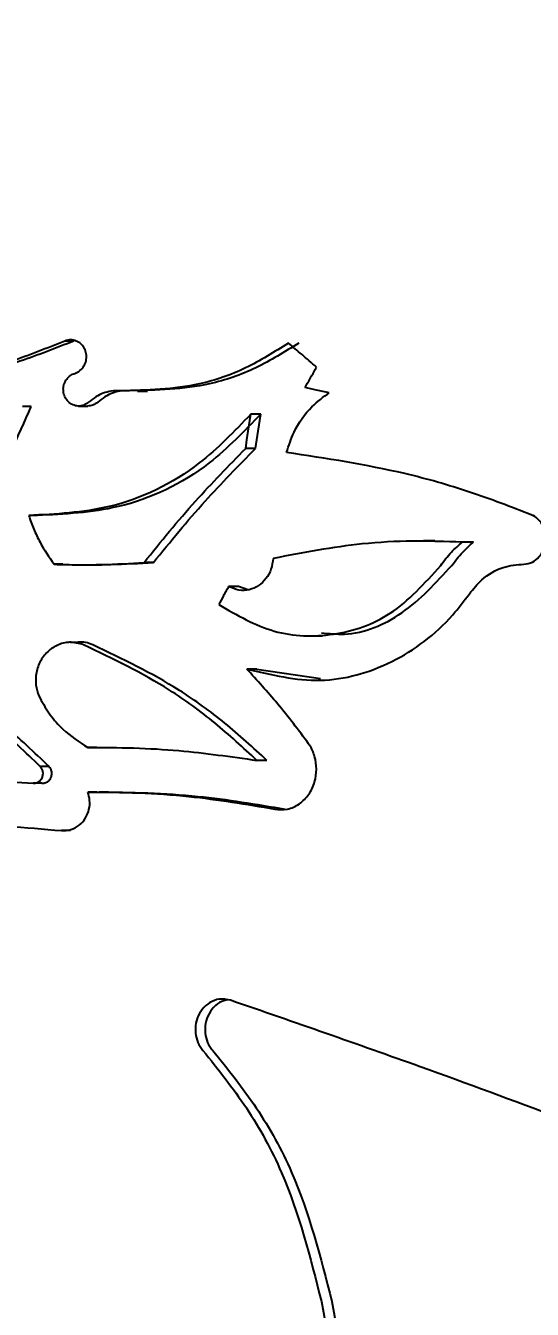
# Model space of a CAD drawing. Header units: millimetres. Extents: x 8 to 832, y 8 to 585.
# Drawn here: x 536.2 to 541.69, y 262.47 to 276.39 of the extents above; entities that cross this region are included whole.
import ezdxf

# ---------------------------------------------------------------- set-up
doc = ezdxf.new("R2010")
doc.units = ezdxf.units.MM
doc.layers.add('DIMENSIONS', color=2, linetype='Continuous')
doc.layers.add('OUTLINE', color=7, linetype='Continuous', lineweight=25)
doc.styles.add('SLDTEXTSTYLE0', font='TXT', dxfattribs={"width": 0.75})
doc.dimstyles.new('SLDDIMSTYLE0', dxfattribs={"dimtxt": 3.5, "dimasz": 2, "dimexe": 0, "dimexo": 0.0625, "dimgap": 0.875, "dimtad": 1, "dimrnd": 1e-09, "dimzin": 12, "dimdsep": 46, "dimtxsty": 'SLDTEXTSTYLE0', "dimsah": 1, "dimcen": 0.09, "dimadec": 0, "dimazin": 3, "dimtfac": 1, "dimtofl": 0, "dimtmove": 0, "dimatfit": 3, "dimfxl": 0, "dimfrac": 2, "dimtolj": 1, "dimtzin": 12, "dimarcsym": 0})

# ---------------------------------------------------------------- blocks, each defined once
blk = doc.blocks.new('_D_12')
at = {"layer": 'DIMENSIONS'}
for p, q in [((583.772, 164.297), (583.772, 69.681)), ((520.272, 119.521), (520.272, 69.681)), ((520.272, 71.681), (583.772, 71.681))]:
    blk.add_line(p, q, dxfattribs=at)
for points in [[(520.272, 71.681), (522.272, 71.181), (522.272, 72.181)], [(583.772, 71.681), (581.772, 72.181), (581.772, 71.181)]]:
    blk.add_solid(points, dxfattribs=at)
at = {"layer": 'DIMENSIONS', "insert": (547.498, 76.193), "char_height": 3.5, "attachment_point": 1, "style": 'SLDTEXTSTYLE0'}
blk.add_mtext('63,5', dxfattribs=at)

msp = doc.modelspace()

# ---------------------------------------------------------------- linework, layer by layer
at = {"layer": 'OUTLINE'}
for p, q in [((536.722, 272.968), (536.626, 272.968)), ((537.327, 272.429), (537.227, 272.429)), ((537.414, 272.423), (537.522, 272.423)), ((536.261, 272.258), (536.168, 272.258)), ((536.774, 272.263), (536.876, 272.263)), ((538.748, 272.176), (538.64, 272.176)), ((538.693, 271.805), (538.585, 271.805)), ((536.328, 271.077), (536.234, 271.077)), ((540.636, 270.801), (540.512, 270.801)), ((541.052, 270.788), (540.634, 270.797)), ((541.052, 270.788), (540.93, 270.788)), ((536.604, 270.548), (536.508, 270.548)), ((536.901, 270.544), (537, 270.544)), ((537.586, 270.567), (537.485, 270.567)), ((538.507, 270.309), (538.4, 270.309)), ((538.608, 270.272), (538.507, 270.309)), ((536.668, 269.701), (536.647, 269.701)), ((536.752, 269.701), (536.684, 269.701)), ((539.293, 269.774), (539.417, 269.774)), ((538.705, 269.413), (538.597, 269.413)), ((538.705, 269.413), (539.397, 269.31)), ((536.973, 268.563), (536.874, 268.563)), ((538.815, 268.423), (538.706, 268.423)), ((536.454, 268.357), (536.359, 268.357)), ((536.377, 268.175), (536.283, 268.175)), ((536.972, 268.078), (536.874, 268.078)), ((537.098, 268.079), (536.996, 268.079)), ((536.685, 267.662), (536.588, 267.662))]:
    msp.add_line(p, q, dxfattribs=at)
at = {"layer": 'OUTLINE', "flags": 128}
for points in [[(538.585, 271.805), (538.599, 271.898), (538.612, 271.991), (538.64, 272.176)], [(538.693, 271.805), (538.707, 271.898), (538.721, 271.99), (538.748, 272.176)]]:
    msp.add_lwpolyline(points, dxfattribs=at)
at = {"layer": 'OUTLINE'}
for points, knots in [([(536.733, 272.618), (536.752, 272.627), (536.791, 272.643), (536.834, 272.694), (536.858, 272.754), (536.862, 272.816), (536.848, 272.874), (536.818, 272.922), (536.774, 272.959), (536.719, 272.981), (536.666, 272.982), (536.636, 272.971), (536.626, 272.968)], [0, 0, 0, 0, 0.1142, 0.229023, 0.330647, 0.428841, 0.524348, 0.618252, 0.715152, 0.825203, 0.942234, 1, 1, 1, 1]), ([(536.626, 272.968), (536.433, 272.891), (536.047, 272.738), (535.296, 272.524), (534.724, 272.451), (534.36, 272.404)], [0, 0, 0, 0, 0.267477, 0.534961, 1, 1, 1, 1]), ([(536.722, 272.968), (536.529, 272.892), (536.143, 272.739), (535.388, 272.525), (534.811, 272.451), (534.444, 272.404)], [0, 0, 0, 0, 0.2659891, 0.5319858, 1, 1, 1, 1]), ([(539.049, 272.946), (538.896, 272.85), (538.592, 272.659), (537.981, 272.446), (537.516, 272.435), (537.227, 272.429)], [0, 0, 0, 0, 0.275439, 0.55083, 1, 1, 1, 1]), ([(539.159, 272.946), (539.007, 272.851), (538.702, 272.66), (538.088, 272.446), (537.619, 272.436), (537.327, 272.429)], [0, 0, 0, 0, 0.27394, 0.547825, 1, 1, 1, 1]), ([(539.353, 272.685), (539.327, 272.707), (539.274, 272.753), (539.173, 272.84), (539.098, 272.904), (539.049, 272.946)], [0, 0, 0, 0, 0.259859, 0.519721, 1, 1, 1, 1]), ([(536.883, 272.306), (536.866, 272.294), (536.831, 272.269), (536.77, 272.26), (536.711, 272.273), (536.66, 272.308), (536.623, 272.359), (536.607, 272.419), (536.609, 272.479), (536.628, 272.534), (536.662, 272.58), (536.7, 272.606), (536.725, 272.616), (536.733, 272.618)], [0, 0, 0, 0, 0.104107, 0.208308, 0.31037, 0.411132, 0.511324, 0.603213, 0.690399, 0.77845, 0.865228, 0.956918, 1, 1, 1, 1]), ([(539.229, 272.464), (539.239, 272.483), (539.26, 272.52), (539.302, 272.594), (539.333, 272.649), (539.353, 272.685)], [0, 0, 0, 0, 0.254537, 0.50906, 1, 1, 1, 1]), ([(537.227, 272.429), (537.193, 272.429), (537.102, 272.428), (536.982, 272.385), (536.909, 272.326), (536.883, 272.306)], [0, 0, 0, 0, 0.2775351, 0.7476143, 1, 1, 1, 1]), ([(537.327, 272.429), (537.293, 272.429), (537.202, 272.428), (537.08, 272.385), (537.007, 272.326), (536.981, 272.306)], [0, 0, 0, 0, 0.2760827, 0.7489582, 1, 1, 1, 1]), ([(539.491, 272.408), (539.468, 272.413), (539.422, 272.422), (539.334, 272.441), (539.27, 272.455), (539.229, 272.464)], [0, 0, 0, 0, 0.264268, 0.528536, 1, 1, 1, 1]), ([(536.981, 272.306), (536.964, 272.293), (536.93, 272.269), (536.89, 272.266), (536.871, 272.264)], [0, 0, 0, 0, 0.520497, 1, 1, 1, 1]), ([(539.027, 271.761), (539.052, 271.835), (539.114, 272.022), (539.276, 272.251), (539.426, 272.361), (539.491, 272.408)], [0, 0, 0, 0, 0.2743735, 0.6891239, 1, 1, 1, 1]), ([(535.038, 270.406), (535.175, 270.543), (535.448, 270.817), (535.891, 271.417), (536.117, 271.929), (536.261, 272.258)], [0, 0, 0, 0, 0.263698, 0.527417, 1, 1, 1, 1]), ([(538.64, 272.176), (538.461, 271.989), (538.021, 271.53), (537.18, 271.125), (536.527, 271.092), (536.234, 271.077)], [0, 0, 0, 0, 0.273952, 0.674037, 1, 1, 1, 1]), ([(538.748, 272.176), (538.569, 271.99), (538.126, 271.53), (537.28, 271.125), (536.623, 271.092), (536.328, 271.077)], [0, 0, 0, 0, 0.272606, 0.674016, 1, 1, 1, 1]), ([(537.485, 270.567), (537.575, 270.681), (537.757, 270.908), (538.12, 271.328), (538.402, 271.617), (538.585, 271.805)], [0, 0, 0, 0, 0.260148, 0.520295, 1, 1, 1, 1]), ([(537.586, 270.567), (537.677, 270.68), (537.86, 270.907), (538.224, 271.327), (538.508, 271.617), (538.693, 271.805)], [0, 0, 0, 0, 0.25936, 0.518718, 1, 1, 1, 1]), ([(541.686, 271.082), (541.462, 271.169), (541.015, 271.341), (540.137, 271.592), (539.459, 271.695), (539.027, 271.761)], [0, 0, 0, 0, 0.266383, 0.532769, 1, 1, 1, 1]), ([(536.234, 271.077), (536.252, 271.027), (536.287, 270.928), (536.373, 270.746), (536.455, 270.626), (536.508, 270.548)], [0, 0, 0, 0, 0.260611, 0.521236, 1, 1, 1, 1]), ([(541.6, 270.55), (541.632, 270.554), (541.691, 270.561), (541.765, 270.622), (541.814, 270.701), (541.837, 270.792), (541.834, 270.882), (541.809, 270.964), (541.764, 271.033), (541.718, 271.068), (541.691, 271.08), (541.686, 271.082)], [0, 0, 0, 0, 0.15373, 0.286733, 0.409776, 0.526034, 0.637209, 0.745282, 0.856905, 0.974237, 1, 1, 1, 1]), ([(540.93, 270.788), (540.752, 270.794), (540.395, 270.808), (539.713, 270.77), (539.205, 270.673), (538.883, 270.612)], [0, 0, 0, 0, 0.266807, 0.53362, 1, 1, 1, 1]), ([(540.698, 270.536), (540.716, 270.561), (540.753, 270.61), (540.829, 270.698), (540.891, 270.753), (540.93, 270.788)], [0, 0, 0, 0, 0.2627343, 0.5254778, 1, 1, 1, 1]), ([(540.818, 270.536), (540.837, 270.561), (540.874, 270.61), (540.95, 270.698), (541.012, 270.752), (541.052, 270.788)], [0, 0, 0, 0, 0.261855, 0.523722, 1, 1, 1, 1]), ([(536.508, 270.548), (536.595, 270.546), (536.769, 270.542), (537.095, 270.545), (537.333, 270.558), (537.485, 270.567)], [0, 0, 0, 0, 0.265354, 0.530705, 1, 1, 1, 1]), ([(536.83, 270.544), (536.841, 270.544), (536.94, 270.542), (537.193, 270.546), (537.433, 270.559), (537.586, 270.567)], [0, 0, 0, 0, 0.04567, 0.38763, 1, 1, 1, 1]), ([(538.293, 270.111), (538.49, 269.998), (538.884, 269.771), (539.543, 269.754), (540.194, 269.972), (540.525, 270.343), (540.698, 270.536)], [0, 0, 0, 0, 0.243493, 0.486812, 0.733397, 1, 1, 1, 1]), ([(538.883, 270.612), (538.877, 270.572), (538.866, 270.492), (538.808, 270.389), (538.726, 270.311), (538.623, 270.266), (538.508, 270.259), (538.436, 270.292), (538.4, 270.309)], [0, 0, 0, 0, 0.157367, 0.314669, 0.474373, 0.641131, 0.816952, 1, 1, 1, 1]), ([(539.406, 269.805), (539.489, 269.797), (539.791, 269.768), (540.316, 269.986), (540.648, 270.349), (540.818, 270.536)], [0, 0, 0, 0, 0.155222, 0.565721, 1, 1, 1, 1]), ([(541.009, 270.229), (541.052, 270.281), (541.157, 270.409), (541.365, 270.531), (541.524, 270.544), (541.6, 270.55)], [0, 0, 0, 0, 0.269297, 0.653754, 1, 1, 1, 1]), ([(538.4, 270.309), (538.391, 270.292), (538.373, 270.259), (538.337, 270.193), (538.311, 270.144), (538.293, 270.111)], [0, 0, 0, 0, 0.254238, 0.508489, 1, 1, 1, 1]), ([(538.597, 269.413), (538.863, 269.35), (539.395, 269.223), (540.184, 269.447), (540.715, 269.841), (540.95, 270.151), (541.009, 270.229)], [0, 0, 0, 0, 0.301071, 0.602187, 0.900567, 1, 1, 1, 1]), ([(536.359, 268.357), (536.199, 268.509), (535.881, 268.814), (535.217, 269.3), (534.673, 269.553), (534.328, 269.714)], [0, 0, 0, 0, 0.267187, 0.534363, 1, 1, 1, 1]), ([(536.454, 268.357), (536.294, 268.509), (535.975, 268.813), (535.307, 269.299), (534.76, 269.552), (534.411, 269.714)], [0, 0, 0, 0, 0.266032, 0.53205, 1, 1, 1, 1]), ([(536.829, 269.676), (536.778, 269.69), (536.682, 269.716), (536.539, 269.678), (536.424, 269.596), (536.342, 269.478), (536.306, 269.343), (536.309, 269.21), (536.341, 269.133), (536.356, 269.097)], [0, 0, 0, 0, 0.174751, 0.326803, 0.475726, 0.618629, 0.753142, 0.881208, 1, 1, 1, 1]), ([(536.927, 269.676), (536.875, 269.695), (536.817, 269.716), (536.759, 269.7), (536.752, 269.698)], [0, 0, 0, 0, 0.882015, 1, 1, 1, 1]), ([(538.706, 268.423), (538.557, 268.561), (538.258, 268.839), (537.644, 269.284), (537.146, 269.524), (536.829, 269.676)], [0, 0, 0, 0, 0.2668155, 0.5336245, 1, 1, 1, 1]), ([(538.815, 268.423), (538.665, 268.561), (538.366, 268.837), (537.748, 269.283), (537.247, 269.523), (536.927, 269.676)], [0, 0, 0, 0, 0.26563, 0.531257, 1, 1, 1, 1]), ([(539.267, 268.603), (539.212, 268.676), (539.103, 268.824), (538.883, 269.098), (538.709, 269.289), (538.597, 269.413)], [0, 0, 0, 0, 0.259779, 0.519554, 1, 1, 1, 1]), ([(536.356, 269.097), (536.391, 269.035), (536.462, 268.913), (536.63, 268.72), (536.78, 268.623), (536.874, 268.563)], [0, 0, 0, 0, 0.271439, 0.542859, 1, 1, 1, 1]), ([(536.874, 268.563), (537.04, 268.562), (537.372, 268.562), (537.987, 268.526), (538.426, 268.463), (538.706, 268.423)], [0, 0, 0, 0, 0.266207, 0.532415, 1, 1, 1, 1]), ([(538.899, 267.895), (538.945, 267.891), (539.038, 267.884), (539.169, 267.944), (539.274, 268.048), (539.338, 268.183), (539.358, 268.328), (539.338, 268.469), (539.298, 268.558), (539.27, 268.598), (539.267, 268.603)], [0, 0, 0, 0, 0.152714, 0.3057, 0.453142, 0.593829, 0.722921, 0.852334, 0.98439, 1, 1, 1, 1]), ([(536.283, 268.175), (536.297, 268.176), (536.323, 268.178), (536.357, 268.2), (536.379, 268.231), (536.39, 268.266), (536.389, 268.3), (536.378, 268.332), (536.365, 268.348), (536.359, 268.357)], [0, 0, 0, 0, 0.179147, 0.341317, 0.486402, 0.619709, 0.747803, 0.873125, 1, 1, 1, 1]), ([(536.377, 268.175), (536.391, 268.176), (536.418, 268.178), (536.452, 268.2), (536.474, 268.231), (536.485, 268.266), (536.484, 268.3), (536.474, 268.332), (536.461, 268.348), (536.454, 268.357)], [0, 0, 0, 0, 0.17861, 0.342252, 0.488117, 0.621235, 0.748459, 0.872759, 1, 1, 1, 1]), ([(535.213, 268.21), (535.309, 268.21), (535.5, 268.21), (535.857, 268.202), (536.117, 268.186), (536.283, 268.175)], [0, 0, 0, 0, 0.265866, 0.531735, 1, 1, 1, 1]), ([(536.588, 267.662), (536.622, 267.663), (536.69, 267.664), (536.783, 267.714), (536.853, 267.793), (536.891, 267.889), (536.9, 267.989), (536.882, 268.049), (536.874, 268.078)], [0, 0, 0, 0, 0.182148, 0.364583, 0.538017, 0.700128, 0.854419, 1, 1, 1, 1]), ([(536.874, 268.078), (537.058, 268.078), (537.427, 268.076), (538.107, 268.029), (538.591, 267.947), (538.899, 267.895)], [0, 0, 0, 0, 0.266789, 0.533576, 1, 1, 1, 1]), ([(536.972, 268.078), (537.156, 268.078), (537.525, 268.076), (538.209, 268.03), (538.697, 267.948), (539.009, 267.895)], [0, 0, 0, 0, 0.2652313, 0.5304622, 1, 1, 1, 1]), ([(535.327, 267.726), (535.44, 267.725), (535.666, 267.723), (536.088, 267.706), (536.394, 267.679), (536.588, 267.662)], [0, 0, 0, 0, 0.2660207, 0.5320379, 1, 1, 1, 1]), ([(538.422, 265.823), (538.38, 265.831), (538.304, 265.846), (538.194, 265.804), (538.11, 265.73), (538.055, 265.631), (538.034, 265.521), (538.046, 265.414), (538.08, 265.332), (538.111, 265.293), (538.122, 265.279)], [0, 0, 0, 0, 0.166352, 0.307879, 0.444292, 0.574748, 0.698499, 0.815326, 0.936079, 1, 1, 1, 1]), ([(538.396, 265.831), (538.364, 265.823), (538.298, 265.805), (538.216, 265.729), (538.16, 265.63), (538.14, 265.52), (538.151, 265.414), (538.185, 265.332), (538.217, 265.293), (538.228, 265.279)], [0, 0, 0, 0, 0.158963, 0.326129, 0.485211, 0.635154, 0.77613, 0.921822, 1, 1, 1, 1]), ([(543.408, 263.994), (542.935, 264.179), (541.991, 264.548), (540.337, 265.158), (539.113, 265.583), (538.422, 265.823)], [0, 0, 0, 0, 0.3029604, 0.605921, 1, 1, 1, 1]), ([(538.122, 265.279), (538.284, 265.077), (538.609, 264.672), (539.094, 263.783), (539.284, 263.037), (539.405, 262.559)], [0, 0, 0, 0, 0.264766, 0.529554, 1, 1, 1, 1]), ([(538.228, 265.279), (538.391, 265.077), (538.716, 264.673), (539.205, 263.785), (539.396, 263.038), (539.519, 262.559)], [0, 0, 0, 0, 0.264352, 0.52873, 1, 1, 1, 1]), ([(539.405, 262.559), (539.522, 261.91), (539.735, 260.73), (540.039, 259.017), (540.225, 257.953), (540.318, 257.421)], [0, 0, 0, 0, 0.3788208, 0.6894093, 1, 1, 1, 1]), ([(539.519, 262.559), (539.636, 261.911), (539.85, 260.73), (540.156, 259.017), (540.344, 257.953), (540.437, 257.421)], [0, 0, 0, 0, 0.378702, 0.68935, 1, 1, 1, 1])]:
    msp.add_open_spline(points, degree=3, knots=knots, dxfattribs=at)

# ---------------------------------------------------------------- dimensions: what is measured, and where the dimension line sits
at = {"layer": 'DIMENSIONS'}
dim = msp.add_linear_dim(base=(583.772, 74.457), p1=(520.272, 291.276), p2=(583.772, 291.276), dimstyle='SLDDIMSTYLE0', dxfattribs=at)
dim.commit()
dim.dimension.update_dxf_attribs({"geometry": '_D_12', "text_midpoint": (552.022, 74.457), "dimtype": 160})

doc.saveas('drawing.dxf')
